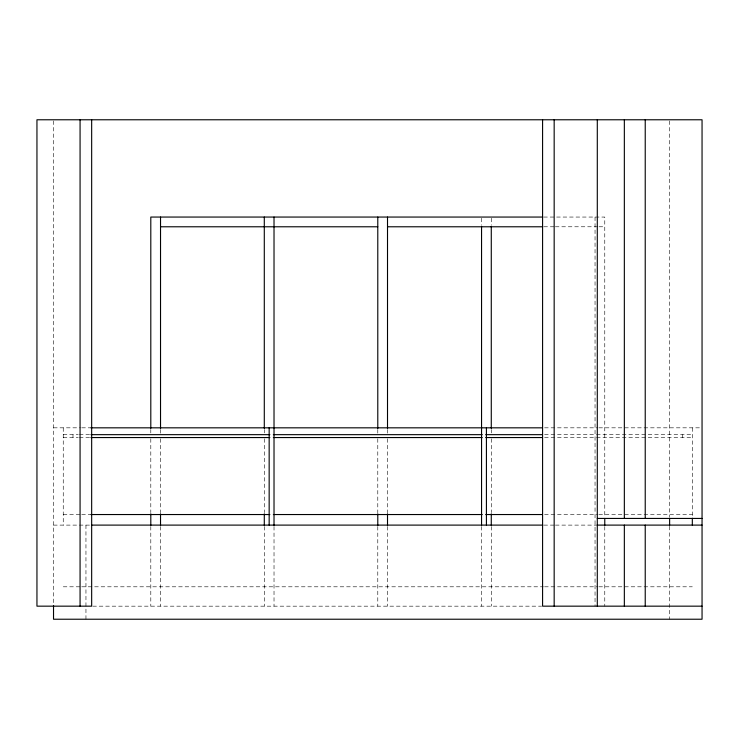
<?xml version="1.0" encoding="UTF-8"?>
<svg xmlns="http://www.w3.org/2000/svg" width="739" height="739" viewBox="0 0 739 739"><rect width="100%" height="100%" fill="white"/><g stroke="black" fill="none" stroke-linecap="round" stroke-linejoin="round"><path stroke-width="0.55" stroke-dasharray="3.69 2.77" d="M543.701 217.054L604.77 217.054L604.77 517.374M543.849 226.781L554.195 226.781M555.34 226.781L597.879 226.781M599.024 226.781L604.77 226.781M53.522 427.826L80.569 427.826M81.724 427.826L90.952 427.826M544.578 427.826L597.675 427.826M598.83 427.826L700.969 427.826M63.249 434.661L78.26 434.661M79.415 434.661L90.952 434.661M544.578 434.661L595.366 434.661M596.521 434.661L692.323 434.661M63.249 437.553L78.26 437.553M79.415 437.553L90.952 437.553M544.578 437.553L595.366 437.553M596.521 437.553L692.323 437.553M63.249 514.538L80.569 514.538M81.724 514.538L90.952 514.538M544.578 514.538L597.675 514.538M598.83 514.538L692.323 514.538M53.522 525.106L90.564 525.106M543.895 525.106L554.342 525.106M555.423 525.106L595.883 525.106M63.249 586.803L80.569 586.803M81.724 586.803L543.424 586.803M544.578 586.803L597.675 586.803M598.83 586.803L692.323 586.803M92.763 606.165L541.65 606.165M692.323 427.826L692.323 517.088M682.596 434.661L682.596 437.553M669.626 120.928L669.626 517.041M669.626 526.251L669.626 619.227M604.77 526.501L604.77 606.165M595.043 217.054L595.043 606.165M491.278 218.208L491.278 225.136M491.278 429.507L491.278 432.971M491.278 438.744L491.278 512.644M491.278 526.501L491.278 606.165M481.551 218.208L481.551 225.136M481.551 526.501L481.551 606.165M387.513 429.507L387.513 433.193M387.513 438.744L387.513 512.764M387.513 526.501L387.513 606.165M377.786 429.507L377.786 433.193M377.786 438.744L377.786 512.764M377.786 526.501L377.786 606.165M274.021 526.501L274.021 606.165M264.294 429.507L264.294 432.971M264.294 438.744L264.294 512.644M264.294 526.501L264.294 606.165M160.529 429.507L160.529 433.193M160.529 438.744L160.529 512.764M160.529 526.501L160.529 606.165M150.802 429.507L150.802 432.971M150.802 438.744L150.802 512.644M150.802 526.501L150.802 606.165M85.955 525.106L85.955 619.227M72.985 434.661L72.985 437.553M63.249 427.826L63.249 525.106M53.522 120.928L53.522 605.453"/><path stroke-width="1.11" d="M542.694 217.054L150.802 217.054L150.802 428.352M160.529 226.781L377.786 226.781M387.513 226.781L542.694 226.781M90.952 427.826L542.269 427.826M90.952 434.661L269.864 434.661M273.328 434.661L482.244 434.661M485.708 434.661L542.269 434.661M90.952 437.553L269.864 437.553M273.328 437.553L482.244 437.553M485.708 437.553L542.269 437.553M90.952 514.538L269.864 514.538M273.328 514.538L482.244 514.538M485.708 514.538L542.269 514.538M597.297 518.436L702.05 518.436M91.608 525.106L542.805 525.106M596.955 525.106L702.05 525.106M702.05 606.165L542.583 606.165L542.583 119.773M692.323 518.233L692.323 525.106M669.626 518.196L669.626 525.106M645.23 119.773L645.23 518.436M645.23 525.106L645.23 606.165M624.344 119.773L624.344 518.436M624.344 525.106L624.344 606.165M604.77 518.418L604.77 525.346M597.297 119.773L597.297 606.165M554.167 119.773L554.167 606.165M491.278 226.291L491.278 428.352M491.278 513.799L491.278 525.346M486.419 427.826L486.419 525.106M481.551 226.291L481.551 525.346M387.513 217.054L387.513 428.583M387.513 513.799L387.513 525.447M377.786 217.054L377.786 428.583M377.786 513.799L377.786 525.447M274.021 217.054L274.021 525.346M269.162 427.826L269.162 525.106M264.294 217.054L264.294 428.352M264.294 513.799L264.294 525.346M160.529 217.054L160.529 428.583M160.529 513.799L160.529 525.447M150.802 513.799L150.802 525.346M91.664 119.773L91.664 606.165L36.95 606.165L36.95 119.773L702.05 119.773L702.05 619.227L53.522 619.227L53.522 605.453M80.071 119.773L80.071 606.165"/></g></svg>
